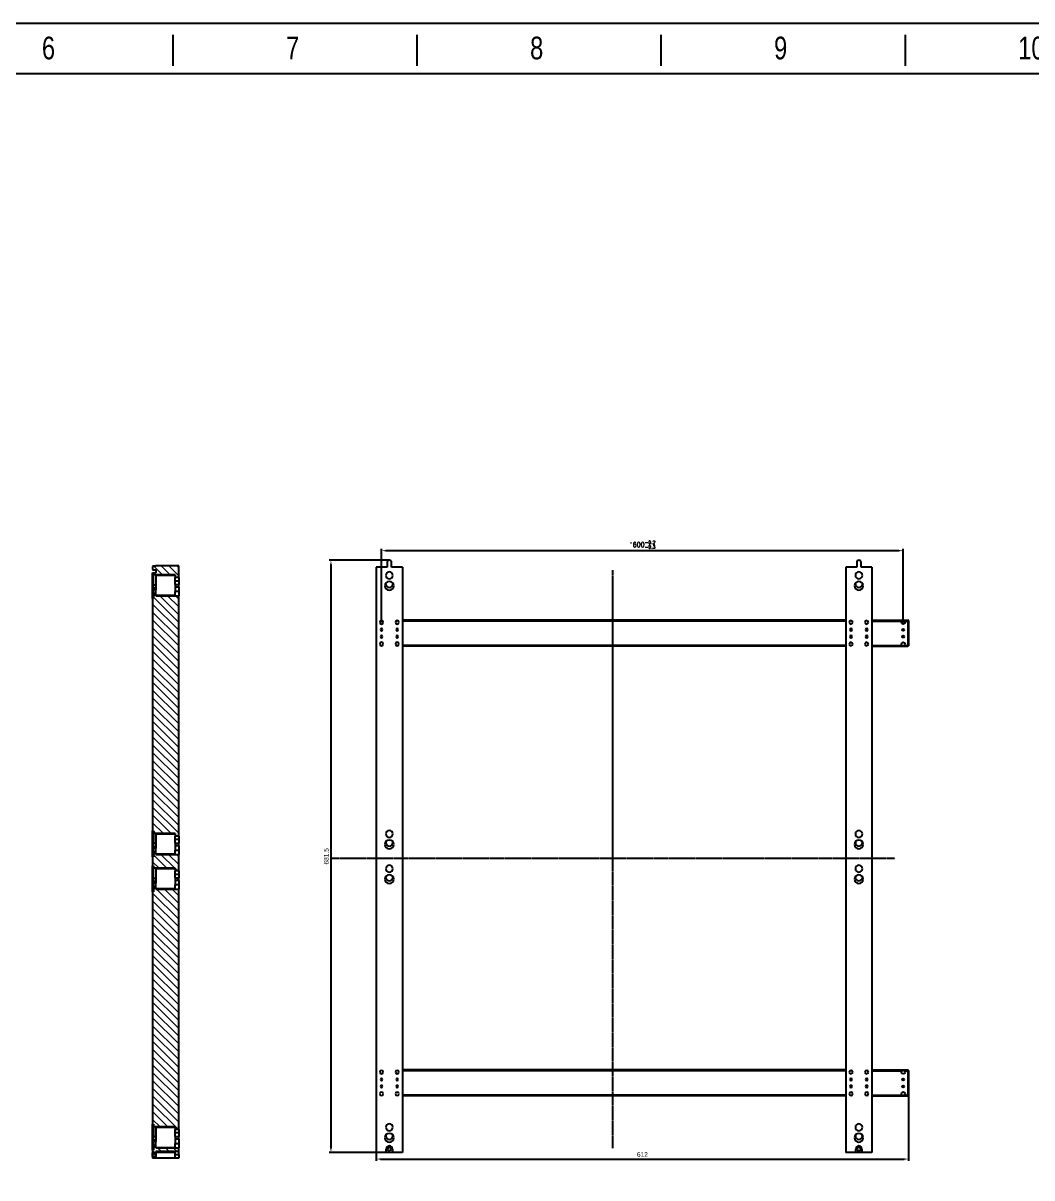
# Model space of a CAD drawing. Header units: millimetres. Extents: x 562 to 17351, y 2396 to 6995.
# Drawn here: x 5442 to 6602, y 3385 to 4714 of the extents above; entities that cross this region are included whole.
import ezdxf

# ---------------------------------------------------------------- set-up
doc = ezdxf.new("R2010")
doc.units = ezdxf.units.MM
doc.linetypes.add('CENTER', pattern=[0.6, 0.375, -0.075, 0.075, -0.075])
for name, color, linetype in [('02___PRT_ALL_AXES', 7, 'Continuous'), ('10', 7, 'Continuous'), ('center', 1, 'CENTER')]:
    doc.layers.add(name, color=color, linetype=linetype)
doc.styles.add('CKSTANDARD', font='arial.ttf')
doc.styles.add('Roamns', font='romans.shx')
doc.styles.get("Standard").update_dxf_attribs({"font": 'arial.ttf'})
doc.dimstyles.new('DIMSTYLE_5-scale4', dxfattribs={"dimscale": 2, "dimtxt": 2.7, "dimasz": 2.5, "dimexe": 1, "dimexo": 0, "dimgap": 1.25, "dimtad": 1, "dimzin": 9, "dimdsep": 46, "dimtxsty": 'Standard', "dimcen": 0.09, "dimclrd": 6, "dimclre": 6, "dimclrt": 3, "dimadec": 1, "dimazin": 2, "dimtp": 0.15, "dimtm": 0.15, "dimtfac": 0.8, "dimtmove": 0, "dimatfit": 3, "dimfxl": 1, "dimtolj": 1, "dimarcsym": 0})
pattern_1 = [(315, (4852.523, 4972.1624), (4.490128, 4.490128), [])]

# ---------------------------------------------------------------- blocks, each defined once
blk = doc.blocks.new('standard template')
for p, q in [((18933, 30728), (18933, 30325)), ((22104, 30728), (22104, 30325)), ((25276, 30728), (25276, 30325)), ((28448, 30728), (28448, 30325))]:
    blk.add_line(p, q)
blk.add_lwpolyline([(37963, 4700), (-97, 4700), (-97, 30879), (37963, 30879)], close=True)
at = {"color": 7}
blk.add_lwpolyline([(456, 6674), (456, 5964), (456, 5254), (456, 30226), (37409, 30226), (37409, 5254)], dxfattribs=at)
at = {"style": 'CKSTANDARD', "width": 0.75}
for s, height, p in [('6', 295, (17231, 30408)), ('7', 295, (20403, 30408)), ('8', 295, (23575, 30408)), ('9', 295, (26746, 30408)), ('10', 294.8, (29918, 30408))]:
    blk.add_text(s, height=height, dxfattribs=at).set_placement(p)
at = {"style": 'Roamns'}
for tag, p in [('PAGE_NAME', (27466, 7594)), ('PROJECT_NAME', (27466, 6884)), ('DRAWN_NAME', (27466, 6174)), ('VERSION', (34241, 6174)), ('SELECT_DATA', (27466, 5464)), ('PAGE_NUMBER', (34241, 5464))]:
    blk.add_attdef(tag, p, '', height=285, dxfattribs=at)
blk = doc.blocks.new('*D124')
at = {"color": 6, "lineweight": -2, "transparency": 16777216}
for p, q in [((5863.5, 4095.5), (5794.3, 4095.5)), ((5796.3, 4090.5), (5796.3, 3419)), ((5848.5, 3414), (5794.3, 3414))]:
    blk.add_line(p, q, dxfattribs=at)
at = {"color": 6, "transparency": 16777216}
for points in [[(5795.5, 4090.5), (5797.1, 4090.5), (5796.3, 4095.5)], [(5795.5, 3419), (5797.1, 3419), (5796.3, 3414)]]:
    blk.add_solid(points, dxfattribs=at)
at = {"layer": 'Defpoints', "color": 0, "transparency": 16777216}
for p in [(5863.5, 4095.5), (5796.3, 3414), (5848.5, 3414)]:
    blk.add_point(p, dxfattribs=at)
at = {"color": 3, "transparency": 16777216, "insert": (5791, 3754.8), "char_height": 5.4, "attachment_point": 5, "rotation": 90}
blk.add_mtext('\\A1;681.5', dxfattribs=at)
blk = doc.blocks.new('*D126')
at = {"color": 6, "lineweight": -2, "transparency": 16777216}
for p, q in [((5854.5, 4024), (5854.5, 4108.5)), ((5859.5, 4106.5), (6449.5, 4106.5)), ((6454.5, 4024), (6454.5, 4108.5))]:
    blk.add_line(p, q, dxfattribs=at)
at = {"color": 6, "transparency": 16777216}
for points in [[(5859.5, 4107.3), (5859.5, 4105.6), (5854.5, 4106.5)], [(6449.5, 4107.3), (6449.5, 4105.6), (6454.5, 4106.5)]]:
    blk.add_solid(points, dxfattribs=at)
at = {"layer": 'Defpoints', "color": 0, "transparency": 16777216}
for p in [(6454.5, 4106.5), (5854.5, 4024), (6454.5, 4024)]:
    blk.add_point(p, dxfattribs=at)
at = {"color": 3, "transparency": 16777216, "insert": (6154.5, 4113.4), "char_height": 5.4, "attachment_point": 5}
blk.add_mtext('\\A1;{\\fSimSun|b0|i0|c134|p2;\\W0.85;*\\A1;\\Fromans|c134;\\W1;600\\H0.7x;\\S-0.2^ -0.3;}', dxfattribs=at)
blk = doc.blocks.new('*D125')
at = {"color": 6, "lineweight": -2, "transparency": 16777216}
for p, q in [((6460.5, 3480), (6460.5, 3404.5)), ((5848.5, 3414), (5848.5, 3404.5)), ((5853.5, 3406.5), (6455.5, 3406.5))]:
    blk.add_line(p, q, dxfattribs=at)
at = {"color": 6, "transparency": 16777216}
for points in [[(5853.5, 3407.3), (5853.5, 3405.6), (5848.5, 3406.5)], [(6455.5, 3407.3), (6455.5, 3405.6), (6460.5, 3406.5)]]:
    blk.add_solid(points, dxfattribs=at)
at = {"layer": 'Defpoints', "color": 0, "transparency": 16777216}
for p in [(6460.5, 3480), (5848.5, 3414), (6460.5, 3406.5)]:
    blk.add_point(p, dxfattribs=at)
at = {"color": 3, "transparency": 16777216, "insert": (6154.5, 3411.7), "char_height": 5.4, "attachment_point": 5}
blk.add_mtext('\\A1;612', dxfattribs=at)

msp = doc.modelspace()

# ---------------------------------------------------------------- hatches: boundary and pattern name
at = {"layer": '10', "linetype": 'Continuous', "lineweight": 18}
h = msp.add_hatch(dxfattribs=at)
h.set_pattern_fill('ANSI31', color=256, scale=2, angle=-90, style=0)
h.set_pattern_definition(pattern_1)
h.paths.add_polyline_path([(5594.9787, 4089.0382), (5594.9787, 4088.5382), (5591.5787, 4088.5382), (5591.2787, 4088.2382), (5591.2787, 4084.8382), (5591.5787, 4084.5382), (5594.9787, 4084.5382), (5594.9787, 4081.0382), (5592.0787, 4081.0382), (5592.0787, 4078.5382), (5617.2787, 4078.5382), (5617.2787, 4075.5382), (5621.2787, 4075.5382), (5621.2787, 4089.0382)], flags=0)
h = msp.add_hatch(dxfattribs=at)
h.set_pattern_fill('ANSI31', color=256, scale=2, angle=-90, style=0)
h.set_pattern_definition(pattern_1)
h.paths.add_polyline_path([(5591.2787, 3784.0382), (5592.0787, 3784.0382), (5592.0787, 3781.0382), (5617.2787, 3781.0382), (5617.2787, 3778.0382), (5621.2787, 3778.0382), (5621.2787, 4054.5382), (5594.7787, 4054.5382), (5594.7787, 4057.5382), (5592.0787, 4057.5382), (5592.0787, 4051.5382), (5591.2787, 4051.5382)], flags=0)
h = msp.add_hatch(dxfattribs=at)
h.set_pattern_fill('ANSI31', color=256, scale=2, angle=-90, style=0)
h.set_pattern_definition(pattern_1)
h.paths.add_polyline_path([(5617.2787, 3767.0382), (5621.2787, 3767.0382), (5621.2787, 3770.0382), (5617.2787, 3770.0382)], flags=0)
h = msp.add_hatch(dxfattribs=at)
h.set_pattern_fill('ANSI31', color=256, scale=2, angle=-90, style=0)
h.set_pattern_definition(pattern_1)
h.paths.add_polyline_path([(5592.0787, 3741.0382), (5617.2787, 3741.0382), (5617.2787, 3738.0382), (5621.2787, 3738.0382), (5621.2787, 3757.0382), (5594.7787, 3757.0382), (5594.7787, 3760.0382), (5592.0787, 3760.0382), (5592.0787, 3754.0382), (5591.2787, 3754.0382), (5591.2787, 3744.0382), (5592.0787, 3744.0382)], flags=0)
h = msp.add_hatch(dxfattribs=at)
h.set_pattern_fill('ANSI31', color=256, scale=2, angle=-90, style=0)
h.set_pattern_definition(pattern_1)
h.paths.add_polyline_path([(5617.2787, 3727.0382), (5621.2787, 3727.0382), (5621.2787, 3730.0382), (5617.2787, 3730.0382)], flags=0)
h = msp.add_hatch(dxfattribs=at)
h.set_pattern_fill('ANSI31', color=256, scale=2, angle=-90, style=0)
h.set_pattern_definition(pattern_1)
h.paths.add_polyline_path([(5591.2787, 3446.5382), (5592.0787, 3446.5382), (5592.0787, 3443.5382), (5617.2787, 3443.5382), (5617.2787, 3440.5382), (5621.2787, 3440.5382), (5621.2787, 3717.0382), (5594.7787, 3717.0382), (5594.7787, 3720.0382), (5592.0787, 3720.0382), (5592.0787, 3714.0382), (5591.2787, 3714.0382)], flags=0)
h = msp.add_hatch(dxfattribs=at)
h.set_pattern_fill('ANSI31', color=256, scale=2, angle=-90, style=0)
h.set_pattern_definition(pattern_1)
h.paths.add_polyline_path([(5617.2787, 3429.5382), (5621.2787, 3429.5382), (5621.2787, 3432.5382), (5617.2787, 3432.5382)], flags=0)
h = msp.add_hatch(dxfattribs=at)
h.set_pattern_fill('ANSI31', color=256, scale=2, angle=-90, style=0)
h.set_pattern_definition(pattern_1)
h.paths.add_polyline_path([(5592.0787, 3416.5382), (5591.2787, 3416.5382), (5591.2787, 3413.6382), (5594.7787, 3413.6382), (5594.7787, 3415.0382), (5621.2787, 3415.0382), (5621.2787, 3419.5382), (5594.7787, 3419.5382), (5594.7787, 3422.5382), (5592.0787, 3422.5382)], flags=0)

# ---------------------------------------------------------------- linework, layer by layer
at = {"linetype": 'Continuous', "lineweight": 25}
for p, q in [((5860.9728, 4093.0382), (5860.9728, 4087.5382)), ((5865.9728, 4087.5382), (5865.9728, 4093.0382)), ((6400.9728, 4093.0382), (6400.9728, 4087.5382)), ((6405.9728, 4087.5382), (6405.9728, 4093.0382)), ((5591.5787, 4088.5382), (5591.2787, 4088.2382)), ((5591.2787, 4088.2382), (5591.2787, 4084.8382)), ((5591.2787, 4084.8382), (5591.5787, 4084.5382)), ((5591.2787, 4061.5382), (5591.2787, 4081.0382)), ((5591.2787, 4081.0382), (5592.0787, 4081.0382)), ((5594.9787, 4088.5382), (5591.5787, 4088.5382)), ((5591.5787, 4084.5382), (5594.9787, 4084.5382)), ((5592.0787, 4081.0382), (5592.0787, 4078.5382)), ((5592.0787, 4081.0382), (5594.9787, 4081.0382)), ((5621.2787, 4089.0382), (5594.9787, 4089.0382)), ((5594.9787, 4089.0382), (5594.9787, 4088.5382)), ((5594.9787, 4084.5382), (5594.9787, 4081.0382)), ((5621.2787, 4075.5382), (5621.2787, 4089.0382)), ((5848.4728, 4087.5382), (5848.4728, 3414.0382)), ((5860.9728, 4087.5382), (5848.4728, 4087.5382)), ((5878.4728, 4087.5382), (5865.9728, 4087.5382)), ((5878.4728, 4087.5382), (5878.4728, 3414.0382)), ((6388.4728, 4087.5382), (6388.4728, 3414.0382)), ((6400.9728, 4087.5382), (6388.4728, 4087.5382)), ((6418.4728, 4087.5382), (6405.9728, 4087.5382)), ((6418.4728, 4087.5382), (6418.4728, 3414.0382)), ((5617.2787, 4078.5382), (5592.0787, 4078.5382)), ((5592.0787, 4066.9082), (5592.0787, 4078.5382)), ((5594.7787, 4066.9082), (5592.0787, 4066.9082)), ((5592.0787, 4063.601), (5592.0787, 4066.9082)), ((5594.7787, 4078.2464), (5617.2787, 4078.2464)), ((5594.7787, 4078.2464), (5594.7787, 4066.9082)), ((5594.7787, 4066.9082), (5594.7787, 4063.601)), ((5617.2787, 4078.5382), (5617.2787, 4075.5382)), ((5621.2787, 4075.5382), (5617.2787, 4075.5382)), ((5617.2787, 4071.5382), (5617.2787, 4075.5382)), ((5621.2787, 4071.5382), (5617.2787, 4071.5382)), ((5617.2787, 4067.5382), (5617.2787, 4071.5382)), ((5617.2787, 4067.5382), (5621.2787, 4067.5382)), ((5617.2787, 4067.5382), (5617.2787, 4064.5382)), ((5621.2787, 4075.5382), (5621.2787, 4071.5382)), ((5621.2787, 4071.5382), (5621.2787, 4067.5382)), ((5621.2787, 4064.5382), (5621.2787, 4067.5382)), ((5859.4728, 4068.0382), (5859.4728, 4069.0382)), ((5867.4728, 4069.0382), (5867.4728, 4068.0382)), ((6399.4728, 4068.0382), (6399.4728, 4069.0382)), ((6407.4728, 4069.0382), (6407.4728, 4068.0382)), ((5592.0787, 4061.5382), (5591.2787, 4061.5382)), ((5591.2787, 4051.5382), (5591.2787, 4061.5382)), ((5592.0787, 4063.601), (5594.7787, 4063.601)), ((5592.0787, 4061.5382), (5592.0787, 4063.601)), ((5594.7787, 4061.5382), (5592.0787, 4061.5382)), ((5592.0787, 4057.5382), (5592.0787, 4061.5382)), ((5592.0787, 4057.5382), (5592.0787, 4051.5382)), ((5592.0787, 4057.5382), (5594.7787, 4057.5382)), ((5594.7787, 4063.601), (5594.7787, 4061.5382)), ((5594.7787, 4057.5382), (5594.7787, 4061.5382)), ((5594.7787, 4054.5382), (5594.7787, 4057.5382)), ((5617.2787, 4054.9557), (5594.7787, 4054.9557)), ((5594.7787, 4054.5382), (5621.2787, 4054.5382)), ((5617.2787, 4064.5382), (5617.2787, 4059.5382)), ((5621.2787, 4064.5382), (5617.2787, 4064.5382)), ((5621.2787, 4059.5382), (5617.2787, 4059.5382)), ((5617.2787, 4054.9557), (5617.2787, 4059.5382)), ((5621.2787, 4064.5382), (5621.2787, 4059.5382)), ((5621.2787, 4059.5382), (5621.2787, 4054.5382)), ((5621.2787, 3778.0382), (5621.2787, 4054.5382)), ((5591.2787, 4051.5382), (5591.2787, 3784.0382)), ((5591.2787, 4051.5382), (5592.0787, 4051.5382)), ((5592.0787, 3784.0382), (5591.2787, 3784.0382)), ((5591.2787, 3774.0382), (5591.2787, 3784.0382)), ((5591.2787, 3774.0382), (5592.0787, 3774.0382)), ((5591.2787, 3764.0382), (5591.2787, 3774.0382)), ((5592.0787, 3784.0382), (5592.0787, 3781.0382)), ((5592.0787, 3781.0382), (5592.0787, 3769.4082)), ((5617.2787, 3781.0382), (5592.0787, 3781.0382)), ((5594.7787, 3780.7464), (5617.2787, 3780.7464)), ((5594.7787, 3780.7464), (5594.7787, 3769.4082)), ((5617.2787, 3781.0382), (5617.2787, 3778.0382)), ((5617.2787, 3774.0382), (5617.2787, 3778.0382)), ((5621.2787, 3778.0382), (5617.2787, 3778.0382)), ((5621.2787, 3774.0382), (5617.2787, 3774.0382)), ((5617.2787, 3770.0382), (5617.2787, 3774.0382)), ((5621.2787, 3778.0382), (5621.2787, 3774.0382)), ((5621.2787, 3774.0382), (5621.2787, 3770.0382)), ((5592.0787, 3764.0382), (5591.2787, 3764.0382)), ((5591.2787, 3754.0382), (5591.2787, 3764.0382)), ((5594.7787, 3769.4082), (5592.0787, 3769.4082)), ((5592.0787, 3766.101), (5592.0787, 3769.4082)), ((5592.0787, 3766.101), (5594.7787, 3766.101)), ((5592.0787, 3764.0382), (5592.0787, 3766.101)), ((5594.7787, 3764.0382), (5592.0787, 3764.0382)), ((5592.0787, 3760.0382), (5592.0787, 3764.0382)), ((5594.7787, 3769.4082), (5594.7787, 3766.101)), ((5594.7787, 3766.101), (5594.7787, 3764.0382)), ((5594.7787, 3760.0382), (5594.7787, 3764.0382)), ((5617.2787, 3770.0382), (5621.2787, 3770.0382)), ((5617.2787, 3770.0382), (5617.2787, 3767.0382)), ((5617.2787, 3767.0382), (5617.2787, 3762.0382)), ((5621.2787, 3767.0382), (5617.2787, 3767.0382)), ((5617.2787, 3762.0382), (5621.2787, 3762.0382)), ((5617.2787, 3757.4557), (5617.2787, 3762.0382)), ((5621.2787, 3767.0382), (5621.2787, 3770.0382)), ((5621.2787, 3767.0382), (5621.2787, 3762.0382)), ((5621.2787, 3762.0382), (5621.2787, 3757.0382)), ((5859.4728, 3770.5382), (5859.4728, 3771.5382)), ((5867.4728, 3771.5382), (5867.4728, 3770.5382)), ((6399.4728, 3770.5382), (6399.4728, 3771.5382)), ((6407.4728, 3771.5382), (6407.4728, 3770.5382)), ((5591.2787, 3754.0382), (5591.2787, 3744.0382)), ((5591.2787, 3754.0382), (5592.0787, 3754.0382)), ((5592.0787, 3760.0382), (5592.0787, 3754.0382)), ((5592.0787, 3760.0382), (5594.7787, 3760.0382)), ((5594.7787, 3757.0382), (5594.7787, 3760.0382)), ((5617.2787, 3757.4557), (5594.7787, 3757.4557)), ((5594.7787, 3757.0382), (5621.2787, 3757.0382)), ((5621.2787, 3738.0382), (5621.2787, 3757.0382)), ((5592.0787, 3744.0382), (5591.2787, 3744.0382)), ((5591.2787, 3734.0382), (5591.2787, 3744.0382)), ((5591.2787, 3734.0382), (5592.0787, 3734.0382)), ((5591.2787, 3724.0382), (5591.2787, 3734.0382)), ((5592.0787, 3744.0382), (5592.0787, 3741.0382)), ((5592.0787, 3729.4082), (5592.0787, 3741.0382)), ((5617.2787, 3741.0382), (5592.0787, 3741.0382)), ((5594.7787, 3740.7464), (5617.2787, 3740.7464)), ((5594.7787, 3740.7464), (5594.7787, 3729.4082)), ((5617.2787, 3741.0382), (5617.2787, 3738.0382)), ((5621.2787, 3738.0382), (5617.2787, 3738.0382)), ((5617.2787, 3734.0382), (5617.2787, 3738.0382)), ((5621.2787, 3734.0382), (5617.2787, 3734.0382)), ((5617.2787, 3730.0382), (5617.2787, 3734.0382)), ((5621.2787, 3738.0382), (5621.2787, 3734.0382)), ((5621.2787, 3734.0382), (5621.2787, 3730.0382)), ((5592.0787, 3724.0382), (5591.2787, 3724.0382)), ((5591.2787, 3714.0382), (5591.2787, 3724.0382)), ((5594.7787, 3729.4082), (5592.0787, 3729.4082)), ((5592.0787, 3726.101), (5592.0787, 3729.4082)), ((5592.0787, 3726.101), (5594.7787, 3726.101)), ((5592.0787, 3724.0382), (5592.0787, 3726.101)), ((5594.7787, 3724.0382), (5592.0787, 3724.0382)), ((5592.0787, 3720.0382), (5592.0787, 3724.0382)), ((5594.7787, 3729.4082), (5594.7787, 3726.101)), ((5594.7787, 3726.101), (5594.7787, 3724.0382)), ((5594.7787, 3720.0382), (5594.7787, 3724.0382)), ((5617.2787, 3730.0382), (5617.2787, 3727.0382)), ((5617.2787, 3730.0382), (5621.2787, 3730.0382)), ((5621.2787, 3727.0382), (5617.2787, 3727.0382)), ((5617.2787, 3727.0382), (5617.2787, 3722.0382)), ((5621.2787, 3722.0382), (5617.2787, 3722.0382)), ((5617.2787, 3717.4557), (5617.2787, 3722.0382)), ((5621.2787, 3727.0382), (5621.2787, 3730.0382)), ((5621.2787, 3727.0382), (5621.2787, 3722.0382)), ((5621.2787, 3722.0382), (5621.2787, 3717.0382)), ((5859.4728, 3730.5382), (5859.4728, 3731.5382)), ((5867.4728, 3731.5382), (5867.4728, 3730.5382)), ((6399.4728, 3730.5382), (6399.4728, 3731.5382)), ((6407.4728, 3731.5382), (6407.4728, 3730.5382)), ((5591.2787, 3714.0382), (5591.2787, 3446.5382)), ((5591.2787, 3714.0382), (5592.0787, 3714.0382)), ((5592.0787, 3720.0382), (5592.0787, 3714.0382)), ((5592.0787, 3720.0382), (5594.7787, 3720.0382)), ((5594.7787, 3717.0382), (5594.7787, 3720.0382)), ((5617.2787, 3717.4557), (5594.7787, 3717.4557)), ((5594.7787, 3717.0382), (5621.2787, 3717.0382)), ((5621.2787, 3440.5382), (5621.2787, 3717.0382)), ((5592.0787, 3446.5382), (5591.2787, 3446.5382)), ((5591.2787, 3436.5382), (5591.2787, 3446.5382)), ((5592.0787, 3446.5382), (5592.0787, 3443.5382)), ((5617.2787, 3443.5382), (5592.0787, 3443.5382)), ((5592.0787, 3443.5382), (5592.0787, 3431.9082)), ((5594.7787, 3443.2464), (5617.2787, 3443.2464)), ((5594.7787, 3443.2464), (5594.7787, 3431.9082)), ((5617.2787, 3443.5382), (5617.2787, 3440.5382)), ((5591.2787, 3436.5382), (5592.0787, 3436.5382)), ((5591.2787, 3426.5382), (5591.2787, 3436.5382)), ((5594.7787, 3431.9082), (5592.0787, 3431.9082)), ((5592.0787, 3428.601), (5592.0787, 3431.9082)), ((5592.0787, 3428.601), (5594.7787, 3428.601)), ((5592.0787, 3426.5382), (5592.0787, 3428.601)), ((5594.7787, 3431.9082), (5594.7787, 3428.601)), ((5594.7787, 3428.601), (5594.7787, 3426.5382)), ((5617.2787, 3436.5382), (5617.2787, 3440.5382)), ((5621.2787, 3440.5382), (5617.2787, 3440.5382)), ((5621.2787, 3436.5382), (5617.2787, 3436.5382)), ((5617.2787, 3432.5382), (5617.2787, 3436.5382)), ((5617.2787, 3432.5382), (5621.2787, 3432.5382)), ((5617.2787, 3432.5382), (5617.2787, 3429.5382)), ((5621.2787, 3429.5382), (5617.2787, 3429.5382)), ((5617.2787, 3429.5382), (5617.2787, 3424.5382)), ((5621.2787, 3440.5382), (5621.2787, 3436.5382)), ((5621.2787, 3436.5382), (5621.2787, 3432.5382)), ((5621.2787, 3429.5382), (5621.2787, 3432.5382)), ((5621.2787, 3429.5382), (5621.2787, 3424.5382)), ((5859.4728, 3433.0382), (5859.4728, 3434.0382)), ((5867.4728, 3434.0382), (5867.4728, 3433.0382)), ((6399.4728, 3433.0382), (6399.4728, 3434.0382)), ((6407.4728, 3434.0382), (6407.4728, 3433.0382)), ((5592.0787, 3426.5382), (5591.2787, 3426.5382)), ((5591.2787, 3416.5382), (5591.2787, 3426.5382)), ((5591.2787, 3416.5382), (5591.2787, 3413.6382)), ((5591.2787, 3416.5382), (5592.0787, 3416.5382)), ((5594.7787, 3426.5382), (5592.0787, 3426.5382)), ((5592.0787, 3422.5382), (5592.0787, 3426.5382)), ((5592.0787, 3422.5382), (5592.0787, 3416.5382)), ((5592.0787, 3422.5382), (5594.7787, 3422.5382)), ((5594.7787, 3422.5382), (5594.7787, 3426.5382)), ((5594.7787, 3419.5382), (5594.7787, 3422.5382)), ((5594.7787, 3419.9557), (5617.2787, 3419.9557)), ((5594.7787, 3419.5382), (5621.2787, 3419.5382)), ((5621.2787, 3415.0382), (5594.7787, 3415.0382)), ((5594.7787, 3413.6382), (5594.7787, 3415.0382)), ((5617.2787, 3419.9557), (5617.2787, 3424.5382)), ((5617.2787, 3424.5382), (5621.2787, 3424.5382)), ((5621.2787, 3424.5382), (5621.2787, 3419.5382)), ((5621.2787, 3415.0382), (5621.2787, 3419.5382)), ((5621.2787, 3411.5382), (5621.2787, 3415.0382)), ((5859.9728, 3414.0382), (5859.9728, 3418.0382)), ((5866.9728, 3418.0382), (5866.9728, 3414.0382)), ((6399.9728, 3414.0382), (6399.9728, 3418.0382)), ((6406.9728, 3418.0382), (6406.9728, 3414.0382)), ((5594.7787, 3413.6382), (5591.2787, 3413.6382)), ((5591.2787, 3411.5382), (5591.2787, 3413.6382)), ((5594.7787, 3411.5382), (5591.2787, 3411.5382)), ((5591.2787, 3409.4382), (5591.2787, 3411.5382)), ((5591.2787, 3409.4382), (5594.7787, 3409.4382)), ((5591.2787, 3409.4382), (5591.2787, 3407.5382)), ((5594.7787, 3407.5382), (5591.2787, 3407.5382)), ((5594.7787, 3414.4105), (5617.2787, 3414.4105)), ((5594.7787, 3413.6382), (5594.7787, 3411.5382)), ((5594.7787, 3411.5382), (5594.7787, 3409.4382)), ((5594.7787, 3407.5382), (5594.7787, 3409.4382)), ((5617.2787, 3407.5382), (5594.7787, 3407.5382)), ((5617.2787, 3411.5382), (5617.2787, 3414.4105)), ((5617.2787, 3411.5382), (5621.2787, 3411.5382)), ((5617.2787, 3407.5382), (5617.2787, 3411.5382)), ((5621.2787, 3407.5382), (5617.2787, 3407.5382)), ((5621.2787, 3411.5382), (5621.2787, 3407.5382)), ((5859.9728, 3414.0382), (5848.4728, 3414.0382)), ((5866.9728, 3414.0382), (5859.9728, 3414.0382)), ((5878.4728, 3414.0382), (5866.9728, 3414.0382)), ((6399.9728, 3414.0382), (6388.4728, 3414.0382)), ((6406.9728, 3414.0382), (6399.9728, 3414.0382)), ((6418.4728, 3414.0382), (6406.9728, 3414.0382))]:
    msp.add_line(p, q, dxfattribs=at)
at = {"linetype": 'Continuous'}
for p, q in [((6388.4728, 4026.5382), (5878.4728, 4026.5382)), ((6418.4728, 4026.5382), (6459.9728, 4026.5382)), ((6459.9728, 4026.5382), (6459.9728, 3996.5382)), ((6460.4728, 4026.0382), (6459.9728, 4026.5382)), ((6460.4728, 4026.0382), (6460.4728, 3997.0382)), ((6455.9425, 4025.5382), (6460.4728, 4025.5382)), ((6388.4728, 3996.5382), (5878.4728, 3996.5382)), ((6418.4728, 3996.5382), (6459.9728, 3996.5382)), ((6455.9425, 3997.5382), (6460.4728, 3997.5382)), ((6460.4728, 3997.0382), (6459.9728, 3996.5382)), ((6388.4728, 3509.0382), (5878.4728, 3509.0382)), ((6418.4728, 3509.0382), (6459.9728, 3509.0382)), ((6455.9425, 3508.0382), (6460.4728, 3508.0382)), ((6460.4728, 3508.5382), (6459.9728, 3509.0382)), ((6459.9728, 3509.0382), (6459.9728, 3479.0382)), ((6460.4728, 3508.5382), (6460.4728, 3479.5382)), ((6388.4728, 3479.0382), (5878.4728, 3479.0382)), ((6418.4728, 3479.0382), (6459.9728, 3479.0382)), ((6455.9425, 3480.0382), (6460.4728, 3480.0382)), ((6460.4728, 3479.5382), (6459.9728, 3479.0382))]:
    msp.add_line(p, q, dxfattribs=at)
at = {"linetype": 'Continuous', "lineweight": 25}
for centre, radius, start, end in [((5863.4728, 4093.0382), 2.5, 0, 180), ((6403.4728, 4093.0382), 2.5, 0, 180), ((5863.4728, 4078.0382), 4, 0, 180), ((6403.4728, 4078.0382), 4, 0, 180), ((5863.4728, 4066.0382), 5, 0, 180), ((5863.4728, 4066.0382), 5, 180, 0), ((5863.4728, 4078.0382), 4, 180, 0), ((5863.4728, 4068.0382), 4, 180, 0), ((6403.4728, 4066.0382), 5, 0, 180), ((6403.4728, 4066.0382), 5, 180, 0), ((6403.4728, 4078.0382), 4, 180, 0), ((6403.4728, 4068.0382), 4, 180, 0), ((5854.4728, 4024.0382), 2, 0, 180), ((5872.4728, 4024.0382), 2, 0, 180), ((6394.4728, 4024.0382), 2, 0, 180), ((6412.4728, 4024.0382), 2, 0, 180), ((5854.4728, 4024.0382), 2, 180, 0), ((5854.4728, 4015.5382), 1.25, 0, 180), ((5854.4728, 4015.5382), 1.25, 180, 0), ((5872.4728, 4024.0382), 2, 180, 0), ((5872.4728, 4015.5382), 1.25, 0, 180), ((5872.4728, 4015.5382), 1.25, 180, 0), ((6394.4728, 4024.0382), 2, 180, 0), ((6394.4728, 4015.5382), 1.25, 0, 180), ((6394.4728, 4015.5382), 1.25, 180, 0), ((6412.4728, 4024.0382), 2, 180, 0), ((6412.4728, 4015.5382), 1.25, 0, 180), ((6412.4728, 4015.5382), 1.25, 180, 0), ((5854.4728, 3999.0382), 2, 0, 180), ((5854.4728, 4007.5382), 1.25, 0, 180), ((5854.4728, 4007.5382), 1.25, 180, 0), ((5872.4728, 3999.0382), 2, 0, 180), ((5872.4728, 4007.5382), 1.25, 0, 180), ((5872.4728, 4007.5382), 1.25, 180, 0), ((6394.4728, 3999.0382), 2, 0, 180), ((6394.4728, 4007.5382), 1.25, 0, 180), ((6394.4728, 4007.5382), 1.25, 180, 0), ((6412.4728, 3999.0382), 2, 0, 180), ((6412.4728, 4007.5382), 1.25, 0, 180), ((6412.4728, 4007.5382), 1.25, 180, 0), ((5854.4728, 3999.0382), 2, 180, 0), ((5872.4728, 3999.0382), 2, 180, 0), ((6394.4728, 3999.0382), 2, 180, 0), ((6412.4728, 3999.0382), 2, 180, 0), ((5863.4728, 3780.5382), 4, 0, 180), ((5863.4728, 3780.5382), 4, 180, 0), ((6403.4728, 3780.5382), 4, 0, 180), ((6403.4728, 3780.5382), 4, 180, 0), ((5863.4728, 3768.5382), 5, 0, 180), ((5863.4728, 3768.5382), 5, 180, 0), ((5863.4728, 3770.5382), 4, 180, 0), ((6403.4728, 3768.5382), 5, 0, 180), ((6403.4728, 3768.5382), 5, 180, 0), ((6403.4728, 3770.5382), 4, 180, 0), ((5863.4728, 3740.5382), 4, 0, 180), ((5863.4728, 3740.5382), 4, 180, 0), ((6403.4728, 3740.5382), 4, 0, 180), ((6403.4728, 3740.5382), 4, 180, 0), ((5863.4728, 3728.5382), 5, 0, 180), ((5863.4728, 3728.5382), 5, 180, 0), ((5863.4728, 3730.5382), 4, 180, 0), ((6403.4728, 3728.5382), 5, 0, 180), ((6403.4728, 3728.5382), 5, 180, 0), ((6403.4728, 3730.5382), 4, 180, 0), ((5854.4728, 3506.5382), 2, 0, 180), ((5872.4728, 3506.5382), 2, 0, 180), ((6394.4728, 3506.5382), 2, 0, 180), ((6412.4728, 3506.5382), 2, 0, 180), ((5854.4728, 3506.5382), 2, 180, 0), ((5854.4728, 3498.0382), 1.25, 0, 180), ((5854.4728, 3498.0382), 1.25, 180, 0), ((5872.4728, 3506.5382), 2, 180, 0), ((5872.4728, 3498.0382), 1.25, 0, 180), ((5872.4728, 3498.0382), 1.25, 180, 0), ((6394.4728, 3506.5382), 2, 180, 0), ((6394.4728, 3498.0382), 1.25, 0, 180), ((6394.4728, 3498.0382), 1.25, 180, 0), ((6412.4728, 3506.5382), 2, 180, 0), ((6412.4728, 3498.0382), 1.25, 0, 180), ((6412.4728, 3498.0382), 1.25, 180, 0), ((5854.4728, 3481.5382), 2, 0, 180), ((5854.4728, 3481.5382), 2, 180, 0), ((5854.4728, 3490.0382), 1.25, 0, 180), ((5854.4728, 3490.0382), 1.25, 180, 0), ((5872.4728, 3481.5382), 2, 0, 180), ((5872.4728, 3481.5382), 2, 180, 0), ((5872.4728, 3490.0382), 1.25, 0, 180), ((5872.4728, 3490.0382), 1.25, 180, 0), ((6394.4728, 3481.5382), 2, 0, 180), ((6394.4728, 3481.5382), 2, 180, 0), ((6394.4728, 3490.0382), 1.25, 0, 180), ((6394.4728, 3490.0382), 1.25, 180, 0), ((6412.4728, 3481.5382), 2, 0, 180), ((6412.4728, 3481.5382), 2, 180, 0), ((6412.4728, 3490.0382), 1.25, 0, 180), ((6412.4728, 3490.0382), 1.25, 180, 0), ((5863.4728, 3443.0382), 4, 0, 180), ((5863.4728, 3443.0382), 4, 180, 0), ((6403.4728, 3443.0382), 4, 0, 180), ((6403.4728, 3443.0382), 4, 180, 0), ((5863.4728, 3431.0382), 5, 0, 180), ((5863.4728, 3431.0382), 5, 180, 0), ((5863.4728, 3433.0382), 4, 180, 0), ((6403.4728, 3431.0382), 5, 0, 180), ((6403.4728, 3431.0382), 5, 180, 0), ((6403.4728, 3433.0382), 4, 180, 0), ((5863.4728, 3418.0382), 3.5, 0, 180), ((5863.4728, 3418.0382), 2.1, 0, 180), ((5863.4728, 3418.0382), 2.1, 180, 0), ((6403.4728, 3418.0382), 3.5, 0, 180), ((6403.4728, 3418.0382), 2.1, 0, 180), ((6403.4728, 3418.0382), 2.1, 180, 0)]:
    msp.add_arc(centre, radius, start, end, dxfattribs=at)
at = {"layer": '02___PRT_ALL_AXES', "linetype": 'Continuous'}
for p, q in [((6388.4728, 4025.5382), (5878.4728, 4025.5382)), ((6418.4728, 4025.5382), (6452.8956, 4025.4248)), ((6388.4728, 3997.5382), (5878.4728, 3997.5382)), ((6418.4728, 3997.5382), (6452.9694, 3997.572)), ((6388.4728, 3508.0382), (5878.4728, 3508.0382)), ((6418.4728, 3508.0382), (6452.915, 3507.9465)), ((6388.4728, 3480.0382), (5878.4728, 3480.0382)), ((6418.4728, 3480.0382), (6452.923, 3480.1212))]:
    msp.add_line(p, q, dxfattribs=at)
for centre, radius in [((6454.4728, 4024.0382), 2.1), ((6454.4728, 4015.5382), 1.15), ((6454.4728, 3999.0382), 2.1), ((6454.4728, 4007.5382), 1.15), ((6454.4728, 3506.5382), 2.1), ((6454.4728, 3498.0382), 1.15), ((6454.4728, 3481.5382), 2.1), ((6454.4728, 3490.0382), 1.15)]:
    msp.add_circle(centre, radius, dxfattribs=at)
at = {"layer": 'center'}
for p, q in [((6119.9728, 4084.1797), (6119.9728, 3419.0694)), ((5796.2307, 3752.7877), (6444.7938, 3752.7877))]:
    msp.add_line(p, q, dxfattribs=at)

# ---------------------------------------------------------------- block references
at = {"lineweight": -3, "transparency": 33554595, "xscale": 0.0885002660397285, "yscale": 0.0885002660397285, "zscale": 0.0885002660397285}
msp.add_blockref('standard template', (3938.9307, 1980.6888), dxfattribs=at)

# ---------------------------------------------------------------- dimensions: what is measured, and where the dimension line sits
dim = msp.add_linear_dim(base=(6454.4728, 4106.4685), p1=(5854.4728, 4024.0382), p2=(6454.4728, 4024.0382), text='{\\fSimSun|b0|i0|c134|p2;\\W0.85;*\\A1;\\Fromans|c134;\\W1;<>\\H0.7x;\\S-0.2^ -0.3;}', dimstyle='DIMSTYLE_5-scale4')
dim.commit()
dim.dimension.update_dxf_attribs({"geometry": '*D126', "text_midpoint": (6154.4728, 4113.3785)})
dim = msp.add_linear_dim(base=(5796.288, 3414.0382), p1=(5863.4728, 4095.5382), p2=(5848.4728, 3414.0382), angle=90, dimstyle='DIMSTYLE_5-scale4', override={"dimclrd": 6, "dimclre": 6, "dimclrt": 3, "dimarcsym": 1})
dim.commit()
dim.dimension.update_dxf_attribs({"geometry": '*D124', "text_midpoint": (5791.0309, 3754.7882)})
dim = msp.add_linear_dim(base=(6460.4728, 3406.4745), p1=(5848.4728, 3414.0382), p2=(6460.4728, 3480.0382), dimstyle='DIMSTYLE_5-scale4', override={"dimarcsym": 1})
dim.commit()
dim.dimension.update_dxf_attribs({"geometry": '*D125', "text_midpoint": (6154.4728, 3411.7316)})

doc.saveas('drawing.dxf')
